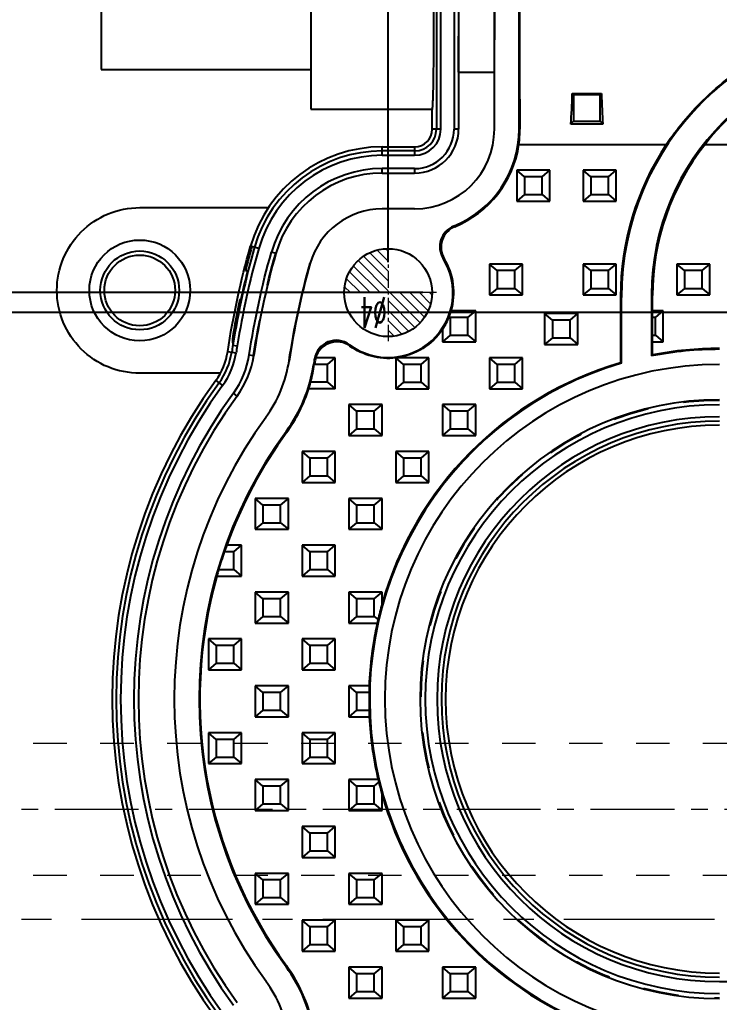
# Model space of a CAD drawing. Header units: millimetres. Extents: x -1495 to -116, y -3881 to 1305.
# Drawn here: x -784.23 to -752.39, y -1283.25 to -1238.55 of the extents above; entities that cross this region are included whole.
import ezdxf

# ---------------------------------------------------------------- set-up
doc = ezdxf.new("R2010")
doc.units = ezdxf.units.MM
doc.header["$LTSCALE"] = 16.335
doc.header["$PDMODE"] = 3
doc.header["$PDSIZE"] = 0.3125
doc.linetypes.add('CENTER', pattern=[0.6, 0.375, -0.075, 0.075, -0.075])
doc.linetypes.add('HIDDEN', pattern=[0.2, 0.1, -0.1])
doc.layers.get('0').update_dxf_attribs({"linetype": 'CONTINUOUS'})
doc.layers.get('Defpoints').update_dxf_attribs({"linetype": 'CONTINUOUS'})
for name, color, linetype, lineweight in [('center', 1, 'CENTER', 9), ('cool', 153, 'HIDDEN', 9), ('dim', 4, 'CONTINUOUS', 9), ('epin', 13, 'CONTINUOUS', 9)]:
    doc.layers.add(name, color=color, linetype=linetype, lineweight=lineweight)
doc.layers.add('DEFAULT_2', color=8, linetype='HIDDEN')
doc.styles.get("Standard").update_dxf_attribs({"font": 'txt', "width": 0.8})
doc.styles.add('TXT05', font='txt.shx', dxfattribs={"width": 0.5, "bigfont": 'gbcbig.shx'})
doc.dimstyles.new('副本 ISO-25-1', dxfattribs={"dimtxt": 5, "dimasz": 5, "dimexe": 0, "dimexo": 0, "dimgap": 0, "dimtad": 1, "dimtxsty": 'Standard', "dimcen": 0, "dimclrd": 4, "dimclre": 4, "dimclrt": 6, "dimazin": 0, "dimtfac": 1, "dimtofl": 0, "dimtmove": 0, "dimatfit": 3, "dimfxl": 0, "dimarcsym": 0})

# ---------------------------------------------------------------- blocks, each defined once
blk = doc.blocks.new('*D718')
at = {"layer": 'Defpoints', "color": 0}
for p in [(-754.395, -1183.505), (-754.395, -1234.277), (-735.3, -1279.458)]:
    blk.add_point(p, dxfattribs=at)
at = {"layer": 'dim', "color": 4, "linetype": 'Continuous', "lineweight": -2}
blk.add_line((-754.395, -1234.277), (-754.395, -1178.505), dxfattribs=at)
at = {"layer": 'dim', "color": 6, "insert": (-755.854, -1181.005), "char_height": 2.5, "attachment_point": 5, "rotation": 90}
blk.add_mtext('19,1', dxfattribs=at)
blk = doc.blocks.new('*D719')
at = {"layer": 'Defpoints', "color": 0}
for p in [(-767.46, -1183.505), (-767.46, -1249.573), (-735.3, -1279.458)]:
    blk.add_point(p, dxfattribs=at)
at = {"layer": 'dim', "color": 4, "linetype": 'Continuous', "lineweight": -2}
blk.add_line((-767.46, -1249.573), (-767.46, -1175.838), dxfattribs=at)
at = {"layer": 'dim', "color": 6, "insert": (-768.919, -1179.671), "char_height": 2.5, "attachment_point": 5, "rotation": 90}
blk.add_mtext('32,16', dxfattribs=at)
blk = doc.blocks.new('*D721')
at = {"layer": 'Defpoints', "color": 0}
for p in [(-805.3, -1183.505), (-805.3, -1202.858), (-735.3, -1279.458)]:
    blk.add_point(p, dxfattribs=at)
at = {"layer": 'dim', "color": 4, "linetype": 'Continuous', "lineweight": -2}
blk.add_line((-805.3, -1202.858), (-805.3, -1180.505), dxfattribs=at)
at = {"layer": 'dim', "color": 6, "insert": (-806.55, -1182.005), "char_height": 2.5, "attachment_point": 5, "rotation": 90}
blk.add_mtext('70', dxfattribs=at)
blk = doc.blocks.new('*D722')
at = {"layer": 'Defpoints', "color": 0}
for p in [(-832.614, -1226.458), (-799.722, -1226.458), (-735.3, -1279.458)]:
    blk.add_point(p, dxfattribs=at)
at = {"layer": 'dim', "color": 4, "linetype": 'Continuous', "lineweight": -2}
blk.add_line((-799.722, -1226.458), (-835.947, -1226.458), dxfattribs=at)
at = {"layer": 'dim', "color": 6, "insert": (-834.28, -1225.208), "char_height": 2.5, "attachment_point": 5}
blk.add_mtext('53', dxfattribs=at)
blk = doc.blocks.new('*D723')
at = {"layer": 'Defpoints', "color": 0}
for p in [(-832.614, -1209.458), (-808.99, -1209.458), (-735.3, -1279.458)]:
    blk.add_point(p, dxfattribs=at)
at = {"layer": 'dim', "color": 4, "linetype": 'Continuous', "lineweight": -2}
blk.add_line((-808.99, -1209.458), (-835.614, -1209.458), dxfattribs=at)
at = {"layer": 'dim', "color": 6, "insert": (-834.114, -1208.208), "char_height": 2.5, "attachment_point": 5}
blk.add_mtext('70', dxfattribs=at)
blk = doc.blocks.new('*D724')
at = {"layer": 'Defpoints', "color": 0}
for p in [(-832.614, -1214.458), (-750.6, -1214.458), (-735.3, -1279.458)]:
    blk.add_point(p, dxfattribs=at)
at = {"layer": 'dim', "color": 4, "linetype": 'Continuous', "lineweight": -2}
blk.add_line((-750.6, -1214.458), (-835.947, -1214.458), dxfattribs=at)
at = {"layer": 'dim', "color": 6, "insert": (-834.28, -1213.208), "char_height": 2.5, "attachment_point": 5}
blk.add_mtext('65', dxfattribs=at)
blk = doc.blocks.new('*D725')
at = {"layer": 'Defpoints', "color": 0}
for p in [(-832.614, -1235.288), (-756.595, -1235.288), (-735.3, -1279.458)]:
    blk.add_point(p, dxfattribs=at)
at = {"layer": 'dim', "color": 4, "linetype": 'Continuous', "lineweight": -2}
blk.add_line((-756.595, -1235.288), (-840.28, -1235.288), dxfattribs=at)
at = {"layer": 'dim', "color": 6, "insert": (-836.447, -1233.83), "char_height": 2.5, "attachment_point": 5}
blk.add_mtext('44,17', dxfattribs=at)
blk = doc.blocks.new('*D726')
at = {"layer": 'Defpoints', "color": 0}
for p in [(-832.614, -1251.87), (-742.525, -1251.87), (-735.3, -1279.458)]:
    blk.add_point(p, dxfattribs=at)
at = {"layer": 'dim', "color": 4, "linetype": 'Continuous', "lineweight": -2}
blk.add_line((-742.525, -1251.87), (-840.947, -1251.87), dxfattribs=at)
at = {"layer": 'dim', "color": 6, "insert": (-836.78, -1250.412), "char_height": 2.5, "attachment_point": 5}
blk.add_mtext('27,59', dxfattribs=at)
blk = doc.blocks.new('*D727')
at = {"layer": 'Defpoints', "color": 0}
for p in [(-832.614, -1244.009), (-765.884, -1250.966), (-735.3, -1279.458)]:
    blk.add_point(p, dxfattribs=at)
at = {"layer": 'dim', "color": 4, "linetype": 'Continuous', "lineweight": -2}
for p, q in [((-828.614, -1244.009), (-840.947, -1244.009)), ((-824.614, -1250.966), (-828.614, -1244.009)), ((-765.884, -1250.966), (-824.614, -1250.966))]:
    blk.add_line(p, q, dxfattribs=at)
at = {"layer": 'dim', "color": 6, "insert": (-836.78, -1242.55), "char_height": 2.5, "attachment_point": 5}
blk.add_mtext('28,49', dxfattribs=at)
blk = doc.blocks.new('*D728')
at = {"layer": 'Defpoints', "color": 0}
for p in [(-832.614, -1274.458), (-803.948, -1274.458), (-735.3, -1279.458)]:
    blk.add_point(p, dxfattribs=at)
at = {"layer": 'dim', "color": 4, "linetype": 'Continuous', "lineweight": -2}
blk.add_line((-803.948, -1274.458), (-833.947, -1274.458), dxfattribs=at)
at = {"layer": 'dim', "color": 6, "insert": (-833.28, -1273.208), "char_height": 2.5, "attachment_point": 5}
blk.add_mtext('5', dxfattribs=at)
blk = doc.blocks.new('*D729')
at = {"layer": 'Defpoints', "color": 0}
for p in [(-832.614, -1279.458), (-802.927, -1279.458), (-735.3, -1279.458)]:
    blk.add_point(p, dxfattribs=at)
at = {"layer": 'dim', "color": 4, "linetype": 'Continuous', "lineweight": -2}
blk.add_line((-802.927, -1279.458), (-833.614, -1279.458), dxfattribs=at)
at = {"layer": 'dim', "color": 6, "insert": (-833.114, -1278.208), "char_height": 2.5, "attachment_point": 5}
blk.add_mtext('0', dxfattribs=at)
blk = doc.blocks.new('*D730')
at = {"layer": 'Defpoints', "color": 0}
for p in [(-735.3, -1279.458), (-829.184, -1287.045), (-742.525, -1287.045)]:
    blk.add_point(p, dxfattribs=at)
at = {"layer": 'dim', "color": 4, "linetype": 'Continuous', "lineweight": -2}
blk.add_line((-742.525, -1287.045), (-835.518, -1287.045), dxfattribs=at)
at = {"layer": 'dim', "color": 6, "insert": (-832.351, -1285.587), "char_height": 2.5, "attachment_point": 5}
blk.add_mtext('7,59', dxfattribs=at)
blk = doc.blocks.new('*D731')
at = {"layer": 'Defpoints', "color": 0}
for p in [(-735.3, -1279.458), (-769.66, -1287.95), (-829.184, -1292.885)]:
    blk.add_point(p, dxfattribs=at)
at = {"layer": 'dim', "color": 4, "linetype": 'Continuous', "lineweight": -2}
for p, q in [((-821.184, -1287.95), (-825.184, -1292.885)), ((-769.66, -1287.95), (-821.184, -1287.95)), ((-825.184, -1292.885), (-835.518, -1292.885))]:
    blk.add_line(p, q, dxfattribs=at)
at = {"layer": 'dim', "color": 6, "insert": (-832.351, -1291.426), "char_height": 2.5, "attachment_point": 5}
blk.add_mtext('8,49', dxfattribs=at)
blk = doc.blocks.new('*D732')
at = {"layer": 'Defpoints', "color": 0}
for p in [(-735.3, -1279.458), (-829.184, -1303.628), (-756.595, -1303.628)]:
    blk.add_point(p, dxfattribs=at)
at = {"layer": 'dim', "color": 4, "linetype": 'Continuous', "lineweight": -2}
blk.add_line((-756.595, -1303.628), (-836.851, -1303.628), dxfattribs=at)
at = {"layer": 'dim', "color": 6, "insert": (-833.018, -1302.17), "char_height": 2.5, "attachment_point": 5}
blk.add_mtext('24,17', dxfattribs=at)
blk = doc.blocks.new('*D733')
at = {"layer": 'Defpoints', "color": 0}
for p in [(-735.3, -1279.458), (-829.184, -1321.458), (-752.222, -1321.458)]:
    blk.add_point(p, dxfattribs=at)
at = {"layer": 'dim', "color": 4, "linetype": 'Continuous', "lineweight": -2}
blk.add_line((-752.222, -1321.458), (-832.518, -1321.458), dxfattribs=at)
at = {"layer": 'dim', "color": 6, "insert": (-830.851, -1320.208), "char_height": 2.5, "attachment_point": 5}
blk.add_mtext('42', dxfattribs=at)
blk = doc.blocks.new('*D734')
at = {"layer": 'Defpoints', "color": 0}
for p in [(-735.3, -1279.458), (-829.184, -1332.458), (-802.128, -1332.458)]:
    blk.add_point(p, dxfattribs=at)
at = {"layer": 'dim', "color": 4, "linetype": 'Continuous', "lineweight": -2}
blk.add_line((-802.128, -1332.458), (-832.518, -1332.458), dxfattribs=at)
at = {"layer": 'dim', "color": 6, "insert": (-830.851, -1331.208), "char_height": 2.5, "attachment_point": 5}
blk.add_mtext('53', dxfattribs=at)
blk = doc.blocks.new('*D735')
at = {"layer": 'Defpoints', "color": 0}
for p in [(-735.3, -1279.458), (-829.184, -1349.458), (-803.5, -1349.458)]:
    blk.add_point(p, dxfattribs=at)
at = {"layer": 'dim', "color": 4, "linetype": 'Continuous', "lineweight": -2}
blk.add_line((-803.5, -1349.458), (-832.184, -1349.458), dxfattribs=at)
at = {"layer": 'dim', "color": 6, "insert": (-830.684, -1348.208), "char_height": 2.5, "attachment_point": 5}
blk.add_mtext('70', dxfattribs=at)
blk = doc.blocks.new('*D736')
at = {"layer": 'Defpoints', "color": 0}
for p in [(-735.3, -1279.458), (-805.3, -1347.788), (-805.3, -1375.41)]:
    blk.add_point(p, dxfattribs=at)
at = {"layer": 'dim', "color": 4, "linetype": 'Continuous', "lineweight": -2}
blk.add_line((-805.3, -1347.788), (-805.3, -1378.41), dxfattribs=at)
at = {"layer": 'dim', "color": 6, "insert": (-806.55, -1376.91), "char_height": 2.5, "attachment_point": 5, "rotation": 90}
blk.add_mtext('70', dxfattribs=at)
blk = doc.blocks.new('*D737')
at = {"layer": 'Defpoints', "color": 0}
for p in [(-735.3, -1279.458), (-767.46, -1290.15), (-767.46, -1375.41)]:
    blk.add_point(p, dxfattribs=at)
at = {"layer": 'dim', "color": 4, "linetype": 'Continuous', "lineweight": -2}
blk.add_line((-767.46, -1290.15), (-767.46, -1383.077), dxfattribs=at)
at = {"layer": 'dim', "color": 6, "insert": (-768.919, -1379.243), "char_height": 2.5, "attachment_point": 5, "rotation": 90}
blk.add_mtext('32,16', dxfattribs=at)
blk = doc.blocks.new('*D739')
at = {"layer": 'Defpoints', "color": 0}
for p in [(-735.3, -1279.458), (-754.395, -1305.828), (-754.395, -1375.41)]:
    blk.add_point(p, dxfattribs=at)
at = {"layer": 'dim', "color": 4, "linetype": 'Continuous', "lineweight": -2}
blk.add_line((-754.395, -1305.828), (-754.395, -1380.41), dxfattribs=at)
at = {"layer": 'dim', "color": 6, "insert": (-755.854, -1377.91), "char_height": 2.5, "attachment_point": 5, "rotation": 90}
blk.add_mtext('19,1', dxfattribs=at)
blk = doc.blocks.new('*D740')
at = {"layer": 'Defpoints', "color": 0}
for p in [(-735.3, -1279.458), (-750.3, -1324.199), (-750.3, -1375.41)]:
    blk.add_point(p, dxfattribs=at)
at = {"layer": 'dim', "color": 4, "linetype": 'Continuous', "lineweight": -2}
blk.add_line((-750.3, -1324.199), (-750.3, -1378.077), dxfattribs=at)
at = {"layer": 'dim', "color": 6, "insert": (-751.55, -1376.743), "char_height": 2.5, "attachment_point": 5, "rotation": 90}
blk.add_mtext('15', dxfattribs=at)
blk = doc.blocks.new('epin_ejp_4')
at = {"layer": 'epin'}
h = blk.add_hatch(dxfattribs=at)
h.set_pattern_fill('_ANSI31', color=123, scale=0.1, angle=90, style=0)
h.set_pattern_definition([(135, (760.4252, 313.6428), (-0.2245064, -0.2245064), [])])
h.paths.add_polyline_path([(0, 2, 0.414214), (-2, 0), (0, 0)])
h.paths.add_polyline_path([(2, 0), (0, 0), (0, -2, 0.414214)])
at = {"layer": 'epin', "color": 1, "linetype": 'CENTER', "ltscale": 0.124395}
for p, q in [((0, -2.2), (0, 2.2)), ((-2.2, 0), (2.2, 0))]:
    blk.add_line(p, q, dxfattribs=at)
at = {"layer": 'epin'}
blk.add_circle((0, 0), 2, dxfattribs=at)
at = {"layer": 'epin', "color": 6, "style": 'TXT05', "width": 0.5}
blk.add_text('%%c4', height=1.4, dxfattribs=at).set_placement((0.08, 0.2))

msp = doc.modelspace()

# ---------------------------------------------------------------- linework, layer by layer
at = {"color": 7, "linetype": 'Continuous'}
for p, q in [((-770.975, -1235.991), (-770.975, -1242.624)), ((-780.515, -1237.803), (-780.515, -1240.813)), ((-765.264, -1237.845), (-765.264, -1243.529)), ((-765.064, -1243.529), (-765.064, -1237.845)), ((-764.461, -1237.843), (-764.461, -1243.529)), ((-761.496, -1243.529), (-761.496, -1237.838)), ((-780.515, -1240.813), (-770.975, -1240.813)), ((-764.254, -1240.931), (-764.254, -1243.529)), ((-764.254, -1240.931), (-762.627, -1240.931)), ((-762.627, -1240.931), (-762.627, -1243.529)), ((-759.018, -1241.965), (-759.077, -1241.906)), ((-759.077, -1241.906), (-757.753, -1241.906)), ((-759.018, -1241.965), (-759.018, -1243.171)), ((-757.812, -1241.965), (-759.018, -1241.965)), ((-757.812, -1241.965), (-757.753, -1241.906)), ((-757.812, -1243.171), (-757.812, -1241.965)), ((-770.975, -1242.624), (-765.45, -1242.624)), ((-765.45, -1243.529), (-765.45, -1242.624)), ((-765.064, -1243.529), (-765.45, -1243.529)), ((-764.254, -1243.529), (-764.26, -1243.529)), ((-762.623, -1243.529), (-762.627, -1243.529)), ((-761.465, -1243.529), (-761.496, -1243.529)), ((-759.018, -1243.171), (-759.143, -1243.296)), ((-757.688, -1243.296), (-759.143, -1243.296)), ((-759.018, -1243.171), (-757.812, -1243.171)), ((-757.812, -1243.171), (-757.688, -1243.296)), ((-767.73, -1244.72), (-767.73, -1244.333)), ((-767.73, -1244.333), (-766.254, -1244.333)), ((-766.254, -1244.333), (-766.254, -1244.72)), ((-761.508, -1244.226), (-754.806, -1244.226)), ((-753.038, -1244.226), (-730.275, -1244.226)), ((-766.254, -1244.519), (-767.73, -1244.519)), ((-767.73, -1244.72), (-766.254, -1244.72)), ((-766.254, -1245.322), (-767.731, -1245.322)), ((-766.254, -1245.322), (-766.254, -1245.523)), ((-767.731, -1245.529), (-767.731, -1245.523)), ((-767.731, -1245.529), (-766.254, -1245.529)), ((-761.601, -1245.401), (-761.601, -1246.808)), ((-761.249, -1245.702), (-761.601, -1245.401)), ((-760.094, -1245.401), (-761.601, -1245.401)), ((-761.249, -1245.702), (-761.249, -1246.506)), ((-760.445, -1245.702), (-761.249, -1245.702)), ((-760.445, -1245.702), (-760.094, -1245.401)), ((-760.445, -1246.506), (-760.445, -1245.702)), ((-760.094, -1246.808), (-760.094, -1245.401)), ((-758.586, -1245.401), (-758.586, -1246.808)), ((-758.234, -1245.702), (-758.586, -1245.401)), ((-757.079, -1245.401), (-758.586, -1245.401)), ((-758.234, -1245.702), (-758.234, -1246.506)), ((-757.43, -1245.702), (-758.234, -1245.702)), ((-757.43, -1245.702), (-757.079, -1245.401)), ((-757.43, -1246.506), (-757.43, -1245.702)), ((-757.079, -1246.808), (-757.079, -1245.401)), ((-761.249, -1246.506), (-761.601, -1246.808)), ((-761.249, -1246.506), (-760.445, -1246.506)), ((-760.445, -1246.506), (-760.094, -1246.808)), ((-758.234, -1246.506), (-758.586, -1246.808)), ((-758.234, -1246.506), (-757.43, -1246.506)), ((-757.43, -1246.506), (-757.079, -1246.808)), ((-778.766, -1247.097), (-772.907, -1247.097)), ((-761.601, -1246.808), (-760.094, -1246.808)), ((-758.586, -1246.808), (-757.079, -1246.808)), ((-767.734, -1247.16), (-767.734, -1247.157)), ((-766.254, -1247.16), (-767.734, -1247.16)), ((-766.254, -1247.157), (-766.254, -1247.16)), ((-773.349, -1248.958), (-773.721, -1248.851)), ((-772.578, -1249.18), (-772.771, -1249.125)), ((-771.007, -1249.631), (-771.011, -1249.63)), ((-762.85, -1249.665), (-762.85, -1251.072)), ((-762.498, -1249.966), (-762.85, -1249.665)), ((-761.342, -1249.665), (-762.85, -1249.665)), ((-761.694, -1249.966), (-761.342, -1249.665)), ((-761.342, -1251.072), (-761.342, -1249.665)), ((-758.586, -1249.665), (-758.586, -1251.072)), ((-758.234, -1249.966), (-758.586, -1249.665)), ((-757.079, -1249.665), (-758.586, -1249.665)), ((-757.43, -1249.966), (-757.079, -1249.665)), ((-757.079, -1251.072), (-757.079, -1249.665)), ((-754.322, -1249.665), (-754.322, -1251.072)), ((-753.97, -1249.966), (-754.322, -1249.665)), ((-752.815, -1249.665), (-754.322, -1249.665)), ((-753.166, -1249.966), (-752.815, -1249.665)), ((-752.815, -1251.072), (-752.815, -1249.665)), ((-773.865, -1249.996), (-773.957, -1249.973)), ((-762.498, -1249.966), (-762.498, -1250.77)), ((-761.694, -1249.966), (-762.498, -1249.966)), ((-761.694, -1250.77), (-761.694, -1249.966)), ((-758.234, -1249.966), (-758.234, -1250.77)), ((-757.43, -1249.966), (-758.234, -1249.966)), ((-757.43, -1250.77), (-757.43, -1249.966)), ((-753.97, -1249.966), (-753.97, -1250.77)), ((-753.166, -1249.966), (-753.97, -1249.966)), ((-753.166, -1250.77), (-753.166, -1249.966)), ((-762.498, -1250.77), (-762.85, -1251.072)), ((-762.85, -1251.072), (-761.342, -1251.072)), ((-762.498, -1250.77), (-761.694, -1250.77)), ((-761.694, -1250.77), (-761.342, -1251.072)), ((-758.234, -1250.77), (-758.586, -1251.072)), ((-758.586, -1251.072), (-757.079, -1251.072)), ((-758.234, -1250.77), (-757.43, -1250.77)), ((-757.43, -1250.77), (-757.079, -1251.072)), ((-755.466, -1253.845), (-755.466, -1251.05)), ((-755.427, -1251.09), (-755.466, -1251.05)), ((-755.427, -1251.797), (-755.427, -1251.09)), ((-753.97, -1250.77), (-754.322, -1251.072)), ((-754.322, -1251.072), (-752.815, -1251.072)), ((-753.97, -1250.77), (-753.166, -1250.77)), ((-753.166, -1250.77), (-752.815, -1251.072)), ((-774.165, -1251.282), (-774.207, -1251.273)), ((-756.881, -1251.143), (-756.881, -1254.151)), ((-756.842, -1251.182), (-756.881, -1251.143)), ((-756.842, -1254.181), (-756.842, -1251.182)), ((-763.474, -1251.797), (-764.589, -1251.797)), ((-763.826, -1252.098), (-763.474, -1251.797)), ((-763.474, -1253.204), (-763.474, -1251.797)), ((-760.337, -1251.918), (-760.337, -1253.325)), ((-759.986, -1252.22), (-760.337, -1251.918)), ((-758.83, -1251.918), (-760.337, -1251.918)), ((-759.182, -1252.22), (-758.83, -1251.918)), ((-758.83, -1253.325), (-758.83, -1251.918)), ((-755.435, -1252.098), (-755.427, -1251.797)), ((-754.947, -1251.797), (-755.427, -1251.797)), ((-755.298, -1252.098), (-754.947, -1251.797)), ((-754.947, -1253.204), (-754.947, -1251.797)), ((-764.63, -1252.098), (-764.684, -1252.052)), ((-764.63, -1252.098), (-764.63, -1252.902)), ((-763.826, -1252.098), (-764.63, -1252.098)), ((-763.826, -1252.902), (-763.826, -1252.098)), ((-759.986, -1252.22), (-759.986, -1253.024)), ((-759.182, -1252.22), (-759.986, -1252.22)), ((-759.182, -1253.024), (-759.182, -1252.22)), ((-755.435, -1252.902), (-755.435, -1252.098)), ((-755.298, -1252.098), (-755.435, -1252.098)), ((-755.298, -1252.902), (-755.298, -1252.098)), ((-764.982, -1252.636), (-764.982, -1253.204)), ((-764.63, -1252.902), (-764.982, -1253.204)), ((-764.63, -1252.902), (-763.826, -1252.902)), ((-763.826, -1252.902), (-763.474, -1253.204)), ((-755.427, -1253.204), (-755.435, -1252.902)), ((-755.435, -1252.902), (-755.298, -1252.902)), ((-755.298, -1252.902), (-754.947, -1253.204)), ((-774.528, -1253.358), (-774.33, -1253.39)), ((-764.982, -1253.204), (-763.474, -1253.204)), ((-759.986, -1253.024), (-760.337, -1253.325)), ((-760.337, -1253.325), (-758.83, -1253.325)), ((-759.986, -1253.024), (-759.182, -1253.024)), ((-759.182, -1253.024), (-758.83, -1253.325)), ((-755.427, -1253.797), (-755.427, -1253.204)), ((-755.427, -1253.204), (-754.947, -1253.204)), ((-774.762, -1253.647), (-774.379, -1253.706)), ((-773.784, -1253.797), (-773.585, -1253.828)), ((-755.427, -1253.797), (-755.466, -1253.845)), ((-770.853, -1254.246), (-770.823, -1254.251)), ((-770.222, -1254.23), (-770.819, -1254.23)), ((-770.786, -1254.045), (-770.812, -1253.98)), ((-769.87, -1253.928), (-770.756, -1253.928)), ((-770.222, -1254.23), (-769.87, -1253.928)), ((-770.222, -1255.034), (-770.222, -1254.23)), ((-769.87, -1255.335), (-769.87, -1253.928)), ((-767.114, -1253.928), (-767.114, -1255.335)), ((-766.762, -1254.23), (-767.114, -1253.928)), ((-765.606, -1253.928), (-767.114, -1253.928)), ((-766.762, -1254.23), (-766.762, -1255.034)), ((-765.958, -1254.23), (-766.762, -1254.23)), ((-765.958, -1254.23), (-765.606, -1253.928)), ((-765.958, -1255.034), (-765.958, -1254.23)), ((-765.606, -1255.335), (-765.606, -1253.928)), ((-762.85, -1253.928), (-762.85, -1255.335)), ((-762.498, -1254.23), (-762.85, -1253.928)), ((-761.342, -1253.928), (-762.85, -1253.928)), ((-762.498, -1254.23), (-762.498, -1255.034)), ((-761.694, -1254.23), (-762.498, -1254.23)), ((-761.694, -1254.23), (-761.342, -1253.928)), ((-761.694, -1255.034), (-761.694, -1254.23)), ((-761.342, -1255.335), (-761.342, -1253.928)), ((-756.842, -1254.181), (-756.881, -1254.151)), ((-775.096, -1254.634), (-778.766, -1254.634)), ((-775.304, -1254.963), (-774.992, -1255.191)), ((-770.222, -1255.034), (-770.99, -1255.034)), ((-770.222, -1255.034), (-769.87, -1255.335)), ((-766.762, -1255.034), (-767.114, -1255.335)), ((-766.762, -1255.034), (-765.958, -1255.034)), ((-765.958, -1255.034), (-765.606, -1255.335)), ((-762.498, -1255.034), (-762.85, -1255.335)), ((-762.498, -1255.034), (-761.694, -1255.034)), ((-761.694, -1255.034), (-761.342, -1255.335)), ((-774.337, -1255.668), (-774.504, -1255.546)), ((-769.87, -1255.335), (-771.07, -1255.335)), ((-767.114, -1255.335), (-765.606, -1255.335)), ((-762.85, -1255.335), (-761.342, -1255.335)), ((-769.246, -1256.06), (-769.246, -1257.467)), ((-768.894, -1256.362), (-769.246, -1256.06)), ((-767.738, -1256.06), (-769.246, -1256.06)), ((-768.894, -1256.362), (-768.894, -1257.166)), ((-768.09, -1256.362), (-768.894, -1256.362)), ((-768.09, -1256.362), (-767.738, -1256.06)), ((-768.09, -1257.166), (-768.09, -1256.362)), ((-767.738, -1257.467), (-767.738, -1256.06)), ((-764.982, -1256.06), (-764.982, -1257.467)), ((-764.63, -1256.362), (-764.982, -1256.06)), ((-763.474, -1256.06), (-764.982, -1256.06)), ((-764.63, -1256.362), (-764.63, -1257.166)), ((-763.826, -1256.362), (-764.63, -1256.362)), ((-763.826, -1256.362), (-763.474, -1256.06)), ((-763.826, -1257.166), (-763.826, -1256.362)), ((-763.474, -1257.467), (-763.474, -1256.06)), ((-773.022, -1256.626), (-773.019, -1256.628)), ((-772.076, -1257.314), (-772.108, -1257.291)), ((-768.894, -1257.166), (-769.246, -1257.467)), ((-768.894, -1257.166), (-768.09, -1257.166)), ((-768.09, -1257.166), (-767.738, -1257.467)), ((-764.63, -1257.166), (-764.982, -1257.467)), ((-764.63, -1257.166), (-763.826, -1257.166)), ((-763.826, -1257.166), (-763.474, -1257.467)), ((-769.246, -1257.467), (-767.738, -1257.467)), ((-764.982, -1257.467), (-763.474, -1257.467)), ((-771.378, -1258.192), (-771.378, -1259.599)), ((-771.026, -1258.494), (-771.378, -1258.192)), ((-769.87, -1258.192), (-771.378, -1258.192)), ((-770.222, -1258.494), (-769.87, -1258.192)), ((-769.87, -1259.599), (-769.87, -1258.192)), ((-767.114, -1258.192), (-767.114, -1259.599)), ((-766.762, -1258.494), (-767.114, -1258.192)), ((-765.606, -1258.192), (-767.114, -1258.192)), ((-765.958, -1258.494), (-765.606, -1258.192)), ((-765.606, -1259.599), (-765.606, -1258.192)), ((-771.026, -1258.494), (-771.026, -1259.298)), ((-770.222, -1258.494), (-771.026, -1258.494)), ((-770.222, -1259.298), (-770.222, -1258.494)), ((-766.762, -1258.494), (-766.762, -1259.298)), ((-765.958, -1258.494), (-766.762, -1258.494)), ((-765.958, -1259.298), (-765.958, -1258.494)), ((-771.026, -1259.298), (-771.378, -1259.599)), ((-771.378, -1259.599), (-769.87, -1259.599)), ((-771.026, -1259.298), (-770.222, -1259.298)), ((-770.222, -1259.298), (-769.87, -1259.599)), ((-766.762, -1259.298), (-767.114, -1259.599)), ((-767.114, -1259.599), (-765.606, -1259.599)), ((-766.762, -1259.298), (-765.958, -1259.298)), ((-765.958, -1259.298), (-765.606, -1259.599)), ((-773.51, -1260.324), (-773.51, -1261.731)), ((-773.158, -1260.626), (-773.51, -1260.324)), ((-772.002, -1260.324), (-773.51, -1260.324)), ((-772.354, -1260.626), (-772.002, -1260.324)), ((-772.002, -1261.731), (-772.002, -1260.324)), ((-769.246, -1260.324), (-769.246, -1261.731)), ((-768.894, -1260.626), (-769.246, -1260.324)), ((-767.738, -1260.324), (-769.246, -1260.324)), ((-768.09, -1260.626), (-767.738, -1260.324)), ((-767.738, -1261.731), (-767.738, -1260.324)), ((-773.158, -1260.626), (-773.158, -1261.43)), ((-772.354, -1260.626), (-773.158, -1260.626)), ((-772.354, -1261.43), (-772.354, -1260.626)), ((-768.894, -1260.626), (-768.894, -1261.43)), ((-768.09, -1260.626), (-768.894, -1260.626)), ((-768.09, -1261.43), (-768.09, -1260.626)), ((-773.158, -1261.43), (-773.51, -1261.731)), ((-773.51, -1261.731), (-772.002, -1261.731)), ((-773.158, -1261.43), (-772.354, -1261.43)), ((-772.354, -1261.43), (-772.002, -1261.731)), ((-768.894, -1261.43), (-769.246, -1261.731)), ((-769.246, -1261.731), (-767.738, -1261.731)), ((-768.894, -1261.43), (-768.09, -1261.43)), ((-768.09, -1261.43), (-767.738, -1261.731)), ((-774.486, -1262.758), (-774.92, -1262.758)), ((-774.134, -1262.456), (-774.805, -1262.456)), ((-774.486, -1262.758), (-774.134, -1262.456)), ((-774.486, -1263.562), (-774.486, -1262.758)), ((-774.134, -1263.863), (-774.134, -1262.456)), ((-771.378, -1262.456), (-771.378, -1263.863)), ((-771.026, -1262.758), (-771.378, -1262.456)), ((-769.87, -1262.456), (-771.378, -1262.456)), ((-771.026, -1262.758), (-771.026, -1263.562)), ((-770.222, -1262.758), (-771.026, -1262.758)), ((-770.222, -1262.758), (-769.87, -1262.456)), ((-770.222, -1263.562), (-770.222, -1262.758)), ((-769.87, -1263.863), (-769.87, -1262.456)), ((-775.178, -1263.562), (-774.486, -1263.562)), ((-774.486, -1263.562), (-774.134, -1263.863)), ((-771.026, -1263.562), (-771.378, -1263.863)), ((-771.026, -1263.562), (-770.222, -1263.562)), ((-770.222, -1263.562), (-769.87, -1263.863)), ((-775.256, -1263.863), (-774.134, -1263.863)), ((-771.378, -1263.863), (-769.87, -1263.863)), ((-773.51, -1264.588), (-773.51, -1265.995)), ((-773.158, -1264.89), (-773.51, -1264.588)), ((-772.002, -1264.588), (-773.51, -1264.588)), ((-773.158, -1264.89), (-773.158, -1265.694)), ((-772.354, -1264.89), (-773.158, -1264.89)), ((-772.354, -1264.89), (-772.002, -1264.588)), ((-772.354, -1265.694), (-772.354, -1264.89)), ((-772.002, -1265.995), (-772.002, -1264.588)), ((-769.246, -1264.588), (-769.246, -1265.995)), ((-768.894, -1264.89), (-769.246, -1264.588)), ((-767.738, -1264.588), (-769.246, -1264.588)), ((-768.894, -1264.89), (-768.894, -1265.694)), ((-768.09, -1264.89), (-768.894, -1264.89)), ((-768.09, -1264.89), (-767.738, -1264.588)), ((-768.09, -1265.694), (-768.09, -1264.89)), ((-767.738, -1265.124), (-767.738, -1264.588)), ((-773.158, -1265.694), (-773.51, -1265.995)), ((-773.158, -1265.694), (-772.354, -1265.694)), ((-772.354, -1265.694), (-772.002, -1265.995)), ((-768.894, -1265.694), (-769.246, -1265.995)), ((-768.894, -1265.694), (-768.09, -1265.694)), ((-768.09, -1265.694), (-767.918, -1265.841)), ((-773.51, -1265.995), (-772.002, -1265.995)), ((-769.246, -1265.995), (-767.958, -1265.995)), ((-775.641, -1266.72), (-775.641, -1268.127)), ((-775.29, -1267.022), (-775.641, -1266.72)), ((-774.134, -1266.72), (-775.641, -1266.72)), ((-774.486, -1267.022), (-774.134, -1266.72)), ((-774.134, -1268.127), (-774.134, -1266.72)), ((-771.378, -1266.72), (-771.378, -1268.127)), ((-771.026, -1267.022), (-771.378, -1266.72)), ((-769.87, -1266.72), (-771.378, -1266.72)), ((-770.222, -1267.022), (-769.87, -1266.72)), ((-769.87, -1268.127), (-769.87, -1266.72)), ((-775.29, -1267.022), (-775.29, -1267.826)), ((-774.486, -1267.022), (-775.29, -1267.022)), ((-774.486, -1267.826), (-774.486, -1267.022)), ((-771.026, -1267.022), (-771.026, -1267.826)), ((-770.222, -1267.022), (-771.026, -1267.022)), ((-770.222, -1267.826), (-770.222, -1267.022)), ((-775.29, -1267.826), (-775.641, -1268.127)), ((-775.641, -1268.127), (-774.134, -1268.127)), ((-775.29, -1267.826), (-774.486, -1267.826)), ((-774.486, -1267.826), (-774.134, -1268.127)), ((-771.026, -1267.826), (-771.378, -1268.127)), ((-771.378, -1268.127), (-769.87, -1268.127)), ((-771.026, -1267.826), (-770.222, -1267.826)), ((-770.222, -1267.826), (-769.87, -1268.127)), ((-773.51, -1268.852), (-773.51, -1270.259)), ((-773.158, -1269.153), (-773.51, -1268.852)), ((-772.002, -1268.852), (-773.51, -1268.852)), ((-772.354, -1269.153), (-772.002, -1268.852)), ((-772.002, -1270.259), (-772.002, -1268.852)), ((-769.246, -1268.852), (-769.246, -1270.259)), ((-768.894, -1269.153), (-769.246, -1268.852)), ((-768.327, -1268.852), (-769.246, -1268.852)), ((-773.158, -1269.153), (-773.158, -1269.957)), ((-772.354, -1269.153), (-773.158, -1269.153)), ((-772.354, -1269.957), (-772.354, -1269.153)), ((-768.894, -1269.153), (-768.894, -1269.957)), ((-768.327, -1269.153), (-768.894, -1269.153)), ((-773.158, -1269.957), (-773.51, -1270.259)), ((-773.51, -1270.259), (-772.002, -1270.259)), ((-773.158, -1269.957), (-772.354, -1269.957)), ((-772.354, -1269.957), (-772.002, -1270.259)), ((-768.894, -1269.957), (-769.246, -1270.259)), ((-769.246, -1270.259), (-768.318, -1270.259)), ((-768.894, -1269.957), (-768.322, -1269.957)), ((-775.641, -1270.984), (-775.641, -1272.391)), ((-775.29, -1271.285), (-775.641, -1270.984)), ((-774.134, -1270.984), (-775.641, -1270.984)), ((-774.486, -1271.285), (-774.134, -1270.984)), ((-774.134, -1272.391), (-774.134, -1270.984)), ((-771.378, -1270.984), (-771.378, -1272.391)), ((-771.026, -1271.285), (-771.378, -1270.984)), ((-769.87, -1270.984), (-771.378, -1270.984)), ((-770.222, -1271.285), (-769.87, -1270.984)), ((-769.87, -1272.391), (-769.87, -1270.984)), ((-775.29, -1271.285), (-775.29, -1272.089)), ((-774.486, -1271.285), (-775.29, -1271.285)), ((-774.486, -1272.089), (-774.486, -1271.285)), ((-771.026, -1271.285), (-771.026, -1272.089)), ((-770.222, -1271.285), (-771.026, -1271.285)), ((-770.222, -1272.089), (-770.222, -1271.285)), ((-775.29, -1272.089), (-775.641, -1272.391)), ((-775.29, -1272.089), (-774.486, -1272.089)), ((-774.486, -1272.089), (-774.134, -1272.391)), ((-771.026, -1272.089), (-771.378, -1272.391)), ((-771.026, -1272.089), (-770.222, -1272.089)), ((-770.222, -1272.089), (-769.87, -1272.391)), ((-775.641, -1272.391), (-774.134, -1272.391)), ((-771.378, -1272.391), (-769.87, -1272.391)), ((-773.51, -1273.116), (-773.51, -1274.523)), ((-773.158, -1273.417), (-773.51, -1273.116)), ((-772.002, -1273.116), (-773.51, -1273.116)), ((-773.158, -1273.417), (-773.158, -1274.221)), ((-772.354, -1273.417), (-773.158, -1273.417)), ((-772.354, -1273.417), (-772.002, -1273.116)), ((-772.354, -1274.221), (-772.354, -1273.417)), ((-772.002, -1274.523), (-772.002, -1273.116)), ((-769.246, -1273.116), (-769.246, -1274.523)), ((-768.894, -1273.417), (-769.246, -1273.116)), ((-767.913, -1273.116), (-769.246, -1273.116)), ((-768.894, -1273.417), (-768.894, -1274.221)), ((-768.09, -1273.417), (-768.894, -1273.417)), ((-768.09, -1273.417), (-767.88, -1273.238)), ((-768.09, -1274.221), (-768.09, -1273.417)), ((-767.738, -1274.523), (-767.738, -1273.792)), ((-773.158, -1274.221), (-773.51, -1274.523)), ((-773.158, -1274.221), (-772.354, -1274.221)), ((-772.354, -1274.221), (-772.002, -1274.523)), ((-768.894, -1274.221), (-769.246, -1274.523)), ((-768.894, -1274.221), (-768.09, -1274.221)), ((-768.09, -1274.221), (-767.738, -1274.523)), ((-773.51, -1274.523), (-772.002, -1274.523)), ((-769.246, -1274.523), (-767.738, -1274.523)), ((-771.378, -1275.248), (-771.378, -1276.655)), ((-771.026, -1275.549), (-771.378, -1275.248)), ((-769.87, -1275.248), (-771.378, -1275.248)), ((-770.222, -1275.549), (-769.87, -1275.248)), ((-769.87, -1276.655), (-769.87, -1275.248)), ((-771.026, -1275.549), (-771.026, -1276.353)), ((-770.222, -1275.549), (-771.026, -1275.549)), ((-770.222, -1276.353), (-770.222, -1275.549)), ((-771.026, -1276.353), (-771.378, -1276.655)), ((-771.026, -1276.353), (-770.222, -1276.353)), ((-770.222, -1276.353), (-769.87, -1276.655)), ((-771.378, -1276.655), (-769.87, -1276.655)), ((-773.51, -1277.38), (-773.51, -1278.787)), ((-773.158, -1277.681), (-773.51, -1277.38)), ((-772.002, -1277.38), (-773.51, -1277.38)), ((-772.354, -1277.681), (-772.002, -1277.38)), ((-772.002, -1278.787), (-772.002, -1277.38)), ((-769.246, -1277.38), (-769.246, -1278.787)), ((-768.894, -1277.681), (-769.246, -1277.38)), ((-767.738, -1277.38), (-769.246, -1277.38)), ((-768.09, -1277.681), (-767.738, -1277.38)), ((-767.738, -1278.787), (-767.738, -1277.38)), ((-773.158, -1277.681), (-773.158, -1278.485)), ((-772.354, -1277.681), (-773.158, -1277.681)), ((-772.354, -1278.485), (-772.354, -1277.681)), ((-768.894, -1277.681), (-768.894, -1278.485)), ((-768.09, -1277.681), (-768.894, -1277.681)), ((-768.09, -1278.485), (-768.09, -1277.681)), ((-773.158, -1278.485), (-773.51, -1278.787)), ((-773.51, -1278.787), (-772.002, -1278.787)), ((-773.158, -1278.485), (-772.354, -1278.485)), ((-772.354, -1278.485), (-772.002, -1278.787)), ((-768.894, -1278.485), (-769.246, -1278.787)), ((-769.246, -1278.787), (-767.738, -1278.787)), ((-768.894, -1278.485), (-768.09, -1278.485)), ((-768.09, -1278.485), (-767.738, -1278.787)), ((-771.378, -1279.512), (-771.378, -1280.919)), ((-771.026, -1279.813), (-771.378, -1279.512)), ((-769.87, -1279.512), (-771.378, -1279.512)), ((-770.222, -1279.813), (-769.87, -1279.512)), ((-769.87, -1280.919), (-769.87, -1279.512)), ((-767.114, -1279.512), (-767.114, -1280.919)), ((-766.762, -1279.813), (-767.114, -1279.512)), ((-765.606, -1279.512), (-767.114, -1279.512)), ((-765.958, -1279.813), (-765.606, -1279.512)), ((-765.606, -1280.919), (-765.606, -1279.512)), ((-771.026, -1279.813), (-771.026, -1280.617)), ((-770.222, -1279.813), (-771.026, -1279.813)), ((-770.222, -1280.617), (-770.222, -1279.813)), ((-766.762, -1279.813), (-766.762, -1280.617)), ((-765.958, -1279.813), (-766.762, -1279.813)), ((-765.958, -1280.617), (-765.958, -1279.813)), ((-771.026, -1280.617), (-771.378, -1280.919)), ((-771.026, -1280.617), (-770.222, -1280.617)), ((-770.222, -1280.617), (-769.87, -1280.919)), ((-766.762, -1280.617), (-767.114, -1280.919)), ((-766.762, -1280.617), (-765.958, -1280.617)), ((-765.958, -1280.617), (-765.606, -1280.919)), ((-771.378, -1280.919), (-769.87, -1280.919)), ((-767.114, -1280.919), (-765.606, -1280.919)), ((-772.108, -1281.625), (-772.076, -1281.601)), ((-769.246, -1281.644), (-769.246, -1283.051)), ((-768.894, -1281.945), (-769.246, -1281.644)), ((-767.738, -1281.644), (-769.246, -1281.644)), ((-768.894, -1281.945), (-768.894, -1282.749)), ((-768.09, -1281.945), (-768.894, -1281.945)), ((-768.09, -1281.945), (-767.738, -1281.644)), ((-768.09, -1282.749), (-768.09, -1281.945)), ((-767.738, -1283.051), (-767.738, -1281.644)), ((-764.982, -1281.644), (-764.982, -1283.051)), ((-764.63, -1281.945), (-764.982, -1281.644)), ((-763.474, -1281.644), (-764.982, -1281.644)), ((-764.63, -1281.945), (-764.63, -1282.749)), ((-763.826, -1281.945), (-764.63, -1281.945)), ((-763.826, -1281.945), (-763.474, -1281.644)), ((-763.826, -1282.749), (-763.826, -1281.945)), ((-763.474, -1283.051), (-763.474, -1281.644)), ((-773.019, -1282.288), (-773.022, -1282.29)), ((-752.385, -1282.307), (-718.215, -1282.307)), ((-768.894, -1282.749), (-769.246, -1283.051)), ((-768.894, -1282.749), (-768.09, -1282.749)), ((-768.09, -1282.749), (-767.738, -1283.051)), ((-764.63, -1282.749), (-764.982, -1283.051)), ((-764.63, -1282.749), (-763.826, -1282.749)), ((-763.826, -1282.749), (-763.474, -1283.051)), ((-769.246, -1283.051), (-767.738, -1283.051)), ((-764.982, -1283.051), (-763.474, -1283.051))]:
    msp.add_line(p, q, dxfattribs=at)
for centre, radius in [((-778.766, -1250.865), 2.293), ((-778.766, -1250.865), 1.794), ((-778.766, -1250.865), 1.608), ((-767.46, -1250.966), 2)]:
    msp.add_circle(centre, radius, dxfattribs=at)
for centre, radius, start, end in [((-766.254, -1243.529), 3.628, 270, 0), ((-766.254, -1243.529), 2, 270, 0), ((-766.254, -1243.529), 1.794, 270, 0), ((-766.254, -1243.529), 1.191, 270, 360), ((-766.254, -1243.529), 0.99, 270, 0), ((-766.254, -1243.529), 0.804, 270, 0), ((-766.254, -1243.529), 4.758, 291.9091, 0), ((-766.405, -1243.574), 4.94, 352.416, 0.5276), ((-767.73, -1250.564), 6.231, 90, 164.0446), ((-766.254, -1243.529), 4.798, 292.3705, 351.6401), ((-767.73, -1250.564), 6.045, 90, 164.0464), ((-767.73, -1250.564), 5.844, 90, 164.0532), ((-767.731, -1250.564), 5.241, 90, 164.0668), ((-767.731, -1250.564), 5.035, 90, 164.067), ((-767.734, -1250.564), 3.404, 90, 164.1006), ((-764.104, -1248.876), 1.005, 111.9136, 211.9083), ((-764.046, -1248.895), 1.005, 112.3749, 211.2369), ((-738.56, -1258.899), 36.505, 164.0515, 165.8459), ((-767.46, -1250.966), 2.949, 233.3697, 31.9127), ((-766.715, -1259.717), 10.459, 80.0361, 80.3243), ((-767.46, -1250.966), 2.989, 343.8614, 31.2413), ((-737.009, -1259.288), 38.009, 165.8498, 167.8409), ((-734.805, -1259.758), 40.305, 167.8475, 170.4422), ((-732.689, -1260.122), 42.382, 170.8164, 171.2505), ((-728.905, -1249.748), 45.766, 184.1568, 184.5241), ((-769.819, -1254.139), 1.005, 53.3682, 170.8863), ((-769.791, -1254.209), 1.005, 54.2981, 163.7988), ((-759.95, -1250.963), 9.568, 194.3412, 194.7143), ((-777.742, -1253.188), 3.015, 323.9372, 351.2516), ((-777.742, -1253.188), 3.201, 323.9372, 351.2516), ((-777.742, -1253.188), 3.402, 323.9372, 351.2516), ((-777.742, -1253.189), 4.005, 323.9374, 351.2581), ((-732.692, -1260.122), 42.179, 170.8163, 171.2505), ((-752.385, -1269.458), 15.914, 90, 101.1632), ((-752.385, -1269.458), 15.953, 90, 100.9908), ((-777.742, -1253.189), 4.211, 323.9374, 351.2581), ((-777.742, -1253.189), 5.839, 323.9378, 351.2681), ((-777.742, -1253.189), 6.969, 323.938, 351.2755), ((-777.925, -1253.146), 7.188, 344.7737, 351.3283), ((-731.881, -1260.226), 39.429, 170.8846, 171.276), ((-735.472, -1260.705), 35.936, 169.3207, 169.6203), ((-769.871, -1254.218), 0.931, 161.8963, 169.3234), ((-752.385, -1269.458), 15.914, 106.2631, 270), ((-752.385, -1269.458), 15.953, 106.3694, 164.2358), ((-752.385, -1269.458), 15.224, 90, 270), ((-755.4, -1269.458), 24.622, 143.9372, 216.0628), ((-755.4, -1269.458), 24.437, 143.9372, 216.0628), ((-755.4, -1269.458), 24.236, 143.9372, 216.0628), ((-755.4, -1269.458), 23.633, 143.9374, 216.0626), ((-777.742, -1253.189), 7.009, 323.938, 342.1636), ((-755.4, -1269.458), 23.426, 143.9374, 216.0626), ((-752.385, -1269.458), 13.62, 90, 270), ((-752.385, -1269.458), 13.39, 90, 270), ((-755.4, -1269.458), 21.795, 143.9378, 216.0622), ((-752.385, -1269.458), 12.849, 90, 270), ((-752.385, -1269.458), 12.648, 90, 270), ((-755.4, -1269.458), 20.668, 143.938, 216.062), ((-755.4, -1269.458), 20.629, 143.938, 160.1591), ((-752.385, -1269.458), 12.462, 90, 270), ((-755.4, -1269.458), 20.638, 161.0553, 163.3994), ((-755.4, -1269.458), 20.629, 164.264, 216.062), ((-752.385, -1269.458), 15.953, 167.4637, 177.8234), ((-752.385, -1269.458), 15.944, 178.9061, 181.7956), ((-752.385, -1269.458), 15.953, 182.8784, 193.2556), ((-752.385, -1269.458), 15.953, 195.7642, 247.1267), ((-777.742, -1285.727), 6.969, 8.7245, 36.062), ((-777.742, -1285.727), 7.009, 16.1675, 36.062), ((-777.742, -1285.727), 5.839, 8.7319, 36.0622)]:
    msp.add_arc(centre, radius, start, end, dxfattribs=at)
for centre, major_axis, ratio, start_param, end_param in [((-764.244, -1239.308), (0, 5.779), 0.001745, 1.314483, 1.855574), ((-762.636, -1239.308), (0, 5.779), 0.001745, -1.855574, -1.313995), ((-761.43, -1239.308), (0, 5.779), 0.008727, 1.31363, 2.389755), ((-744.279, -1251.183), (-8.884, 8.884), 0.999924, -0.78536, 0.78536), ((-744.411, -1251.051), (7.818, -7.818), 0.999924, 2.356233, 3.926953), ((-759.421, -1239.308), (0, 5.779), 0.066667, -2.332417, -2.037156), ((-757.409, -1239.308), (0, 5.779), 0.066667, -4.246029, -3.950768), ((-744.318, -1251.144), (8.884, -8.884), 0.999924, -2.93924, -2.356233), ((-744.371, -1251.091), (7.818, -7.818), 0.999924, -3.026032, -2.356233), ((-767.46, -1250.878), (0, 3.015), 0.999577, -1.970633, -1.880302), ((-767.536, -1250.966), (3.052, 0), 0.999689, -0.579168, -0.363904), ((-777.742, -1253.391), (0, 6.952), 0.999577, -1.854281, -1.809387), ((-755.4, -1270.064), (0, 20.85), 0.999577, 1.197275, 1.21276), ((-755.4, -1268.862), (0, 20.484), 0.999577, 1.309059, 1.324266), ((-751.978, -1269.458), (16.346, 0), 0.999689, 2.87315, 2.918398), ((-752.385, -1269.925), (0, 16.067), 0.999577, 1.313771, 1.323685), ((-752.385, -1268.994), (0, 15.949), 0.999577, 1.561896, 1.580801), ((-752.385, -1269.922), (0, 15.943), 0.999577, -4.710142, -4.691229), ((-752.385, -1268.99), (0, 16.073), 0.999577, -4.45281, -4.444959), ((-751.978, -1269.458), (16.346, 0), 0.999689, -2.90817, -2.87315)]:
    msp.add_ellipse(centre, major_axis=major_axis, ratio=ratio, start_param=start_param, end_param=end_param, dxfattribs=at)
for points, knots in [([(-765.45, -1242.624), (-765.448, -1242.624), (-765.444, -1242.612), (-765.44, -1242.595), (-765.436, -1242.56), (-765.43, -1242.491), (-765.423, -1242.371), (-765.416, -1242.192), (-765.408, -1241.966), (-765.402, -1241.698), (-765.396, -1241.392), (-765.389, -1240.921), (-765.383, -1240.278), (-765.38, -1239.47), (-765.381, -1238.652), (-765.385, -1238.109), (-765.388, -1237.845)], [0, 0, 0, 0, 0.00167, 0.005939, 0.012924, 0.022626, 0.050038, 0.087754, 0.135183, 0.191569, 0.256006, 0.327472, 0.486795, 0.659369, 0.83415, 1, 1, 1, 1]), ([(-754.806, -1244.226), (-754.317, -1243.51), (-753.072, -1242.012), (-750.634, -1240.159), (-747.593, -1238.895), (-745.391, -1238.604), (-744.296, -1238.604)], [0, 0, 0, 0, 0.210334, 0.46885, 0.734348, 1, 1, 1, 1]), ([(-744.396, -1240.012), (-745.283, -1240.012), (-747.063, -1240.228), (-750.173, -1241.405), (-752.106, -1243.011), (-753.038, -1244.226)], [0, 0, 0, 0, 0.268793, 0.536277, 1, 1, 1, 1]), ([(-778.766, -1254.634), (-779.257, -1254.629), (-780.248, -1254.441), (-781.5, -1253.599), (-782.339, -1252.345), (-782.633, -1250.865), (-782.339, -1249.385), (-781.5, -1248.132), (-780.248, -1247.29), (-779.257, -1247.102), (-778.766, -1247.097)], [0, 0, 0, 0, 0.125008, 0.250012, 0.375001, 0.5, 0.624999, 0.749988, 0.874992, 1, 1, 1, 1]), ([(-764.479, -1247.943), (-764.475, -1247.945), (-764.466, -1247.955), (-764.445, -1247.952), (-764.434, -1247.963), (-764.428, -1247.965)], [0, 0, 0, 0, 0.212268, 0.663468, 1, 1, 1, 1]), ([(-767.114, -1253.934), (-767.477, -1253.98), (-768.227, -1253.924), (-768.907, -1253.606), (-769.204, -1253.393)], [0, 0, 0, 0, 0.500039, 1, 1, 1, 1])]:
    msp.add_open_spline(points, degree=3, knots=knots, dxfattribs=at)
for points in [[(-774.762, -1253.647), (-774.513, -1252.03), (-774.17, -1250.424), (-773.721, -1248.851)], [(-773.542, -1248.902), (-773.96, -1250.365), (-774.285, -1251.856), (-774.528, -1253.358)], [(-773.349, -1248.958), (-773.765, -1250.413), (-774.088, -1251.897), (-774.33, -1253.39)], [(-773.784, -1253.797), (-773.541, -1252.222), (-773.209, -1250.657), (-772.771, -1249.125)], [(-772.573, -1249.182), (-773.008, -1250.706), (-773.338, -1252.262), (-773.579, -1253.829)], [(-771.971, -1254.075), (-771.741, -1252.577), (-771.426, -1251.088), (-771.011, -1249.63)], [(-771.007, -1249.631), (-771.422, -1251.089), (-771.737, -1252.578), (-771.967, -1254.076)], [(-764.982, -1252.636), (-765.216, -1252.983), (-765.838, -1253.582), (-766.652, -1253.877), (-767.068, -1253.928)]]:
    msp.add_open_spline(points, degree=3, dxfattribs=at)
at = {"layer": 'center', "color": 1, "linetype": 'CENTER', "ltscale": 1.119559}
msp.add_line((-825.3, -1279.458), (-645.3, -1279.458), dxfattribs=at)
at = {"layer": 'cool', "ltscale": 0.932966}
for p, q in [((-814.09, -1271.458), (-656.51, -1271.458)), ((-814.09, -1277.458), (-656.51, -1277.458))]:
    msp.add_line(p, q, dxfattribs=at)
at = {"layer": 'cool', "color": 1, "linetype": 'CENTER', "ltscale": 0.621977}
msp.add_line((-825.3, -1274.458), (-645.3, -1274.458), dxfattribs=at)
at = {"layer": 'DEFAULT_2', "color": 8, "linetype": 'HIDDEN'}
for p, q in [((-764.254, -1240.931), (-764.26, -1237.843)), ((-762.623, -1237.84), (-762.627, -1240.931)), ((-764.26, -1243.529), (-764.461, -1243.529)), ((-767.731, -1245.523), (-767.731, -1245.322)), ((-773.585, -1253.828), (-773.579, -1253.829)), ((-771.971, -1254.075), (-771.967, -1254.076))]:
    msp.add_line(p, q, dxfattribs=at)
msp.add_arc((-752.385, -1269.458), 13.591, 90, 270, dxfattribs=at)
msp.add_open_spline([(-773.585, -1253.828), (-773.344, -1252.261), (-773.013, -1250.704), (-772.578, -1249.18)], degree=3, dxfattribs=at)

# ---------------------------------------------------------------- block references
at = {"layer": 'epin', "rotation": 180}
msp.add_blockref('epin_ejp_4', (-767.46, -1250.966), dxfattribs=at)

# ---------------------------------------------------------------- dimensions: what is measured, and where the dimension line sits
at = {"layer": 'dim'}
for feature_location, offset, dtype, origin, picture, middle in [((-767.46, -1249.573), (0, 66.069), 1, (-735.3, -1279.458), '*D719', (-768.919, -1179.671)), ((-754.395194348, -1234.276876605), (0, 50.772196146), 1, (-735.300194348, -1279.457864147), '*D718', (-755.853527681, -1181.004680459)), ((-805.3, -1202.858), (0, 19.353), 1, (-735.3, -1279.458), '*D721', (-806.55, -1182.005)), ((-808.99, -1209.458), (-23.623, 0), 0, (-735.3, -1279.458), '*D723', (-834.114, -1208.208)), ((-750.6, -1214.458), (-82.013, 0), 0, (-735.3, -1279.458), '*D724', (-834.28, -1213.208)), ((-799.722, -1226.458), (-32.892, 0), 0, (-735.3, -1279.458), '*D722', (-834.28, -1225.208)), ((-756.595, -1235.288), (-76.018, 0), 0, (-735.3, -1279.458), '*D725', (-836.447, -1233.83)), ((-765.884, -1250.966), (-66.73, 6.957), 0, (-735.3, -1279.458), '*D727', (-836.78, -1242.55)), ((-742.525, -1251.87), (-90.088, 0), 0, (-735.3, -1279.458), '*D726', (-836.78, -1250.412)), ((-803.948, -1274.458), (-28.665, 0), 0, (-735.3, -1279.458), '*D728', (-833.28, -1273.208)), ((-802.926500231, -1279.457864147), (-29.68718188, 0), 0, (-735.300194348, -1279.457864147), '*D729', (-833.113682111, -1278.207864147)), ((-756.595, -1303.628), (-72.589, 0), 0, (-735.3, -1279.458), '*D732', (-833.018, -1302.17)), ((-742.525, -1287.045), (-86.659, 0), 0, (-735.3, -1279.458), '*D730', (-832.351, -1285.587)), ((-769.66, -1287.95), (-59.524, -4.935), 0, (-735.3, -1279.458), '*D731', (-832.351, -1291.426)), ((-752.222, -1321.458), (-76.962, 0), 0, (-735.3, -1279.458), '*D733', (-830.851, -1320.208)), ((-802.128, -1332.458), (-27.056, 0), 0, (-735.3, -1279.458), '*D734', (-830.851, -1331.208)), ((-803.5, -1349.458), (-25.684, 0), 0, (-735.3, -1279.458), '*D735', (-830.684, -1348.208)), ((-805.3, -1347.788), (0, -27.623), 1, (-735.3, -1279.458), '*D736', (-806.55, -1376.91)), ((-767.46, -1290.15), (0, -85.26), 1, (-735.3, -1279.458), '*D737', (-768.919, -1379.243)), ((-754.395194348, -1305.827864147), (0, -69.582272636), 1, (-735.300194348, -1279.457864147), '*D739', (-755.853527681, -1377.910136783)), ((-750.3, -1324.199), (0, -51.211), 1, (-735.3, -1279.458), '*D740', (-751.55, -1376.743))]:
    dim = msp.add_ordinate_dim(feature_location=feature_location, offset=offset, dtype=dtype, origin=origin, dimstyle='副本 ISO-25-1', override={"dimtxt": 2.5, "dimasz": 2, "dimfxl": 1.25, "dimarcsym": 1}, dxfattribs=at)
    dim.commit()
    dim.dimension.update_dxf_attribs({"geometry": picture, "text_midpoint": middle})

doc.saveas('drawing.dxf')
